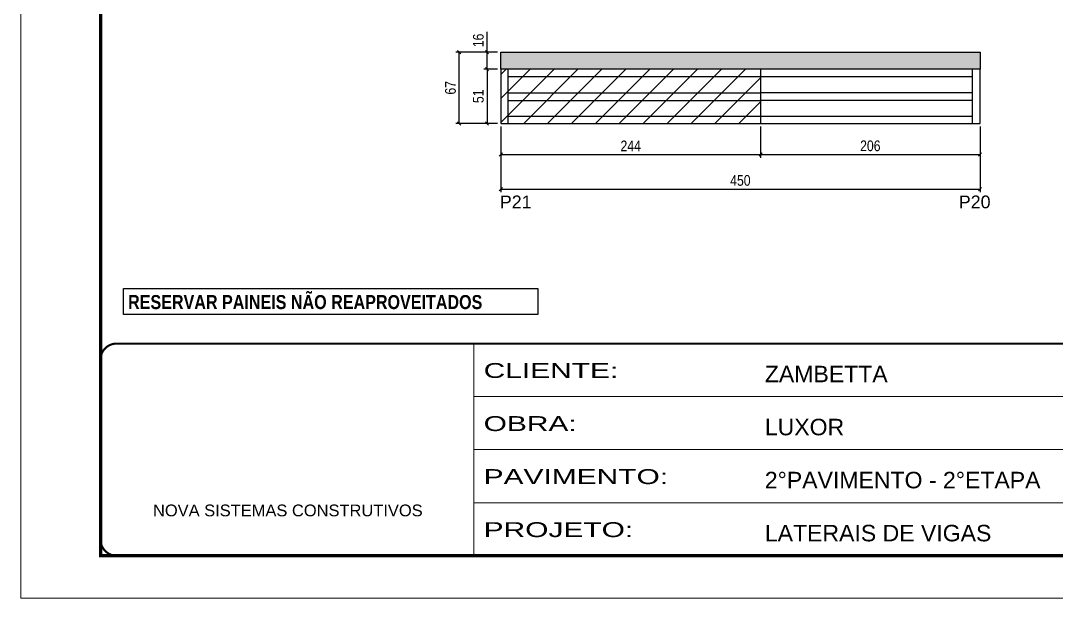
# Model space of a CAD drawing. Extents: x 3309 to 9563, y -2522 to 14608.
# Drawn here: x 3309 to 4282, y 11261 to 11803 of the extents above; entities that cross this region are included whole.
import ezdxf

# ---------------------------------------------------------------- set-up
doc = ezdxf.new("R2010")
doc.units = 0
doc.linetypes.add('CONTINUO', pattern=[0])
doc.linetypes.add('DASHED', pattern=[0.75, 0.5, -0.25])
for name, color, linetype in [('5', 5, 'Continuous'), ('COTA', 241, 'Continuous'), ('NOMENCLATURA', 7, 'Continuous'), ('Painéis', 200, 'Continuous'), ('SARR_2.2x7', 40, 'Continuous')]:
    doc.layers.add(name, color=color, linetype=linetype)
for name, color, linetype, lineweight in [('Folhas', 255, 'Continuous', 9), ('Hachura', 251, 'Continuous', 9), ('SARRAFO DE PRESSAO', 251, 'DASHED', 9)]:
    doc.layers.add(name, color=color, linetype=linetype, lineweight=lineweight)
doc.styles.add('ARIAL', font='arial.ttf')
doc.styles.add('COTA TECNICA', font='techl___.ttf', dxfattribs={"height": 10})
doc.styles.get("Standard").update_dxf_attribs({"font": 'arial.ttf'})
doc.styles.add('TECNICA', font='techb___.ttf', dxfattribs={"height": 10})
doc.styles.add('Tecnologia', font='')
doc.styles.get('Tecnologia').set_extended_font_data('Forgotten Futurist')
doc.dimstyles.new('PAINEL', dxfattribs={"dimtxt": 10, "dimasz": 3, "dimexe": 3, "dimexo": 3, "dimgap": 3, "dimtad": 1, "dimdec": 1, "dimzin": 12, "dimdsep": 46, "dimtxsty": 'COTA TECNICA', "dimblk1": 'OBLIQUE', "dimblk2": 'OBLIQUE', "dimsah": 1, "dimcen": 0.9, "dimclrd": 4, "dimclre": 4, "dimclrt": 240, "dimadec": 1, "dimazin": 3, "dimtfac": 1, "dimtdec": 1, "dimtmove": 0, "dimatfit": 3, "dimfxl": 1, "dimtolj": 1, "dimtzin": 12, "dimarcsym": 0})

# ---------------------------------------------------------------- blocks, each defined once
blk = doc.blocks.new('9999999999')
at = {"color": 30, "linetype": 'CONTINUO'}
for p, q in [((98564.56, 34230.21), (98564.56, 34429.45)), ((98564.56, 34379.64), (99583.98, 34379.64)), ((98564.56, 34329.83), (99487.98, 34329.83)), ((98564.56, 34280.02), (99487.98, 34280.02))]:
    blk.add_line(p, q, dxfattribs=at)
at = {"color": 30, "linetype": 'CONTINUO', "const_width": 2}
blk.add_lwpolyline([(99583.98, 34230.21), (99583.98, 34414.45, 0.414214), (99568.98, 34429.45), (98228.98, 34429.45, 0.414214), (98213.98, 34414.45), (98213.98, 34245.21, 0.414214), (98228.98, 34230.21), (99583.98, 34230.21)], format="xyb", dxfattribs=at)
at = {"layer": 'Folhas'}
blk.add_lwpolyline([(98138.98, 34190.21), (99623.98, 34190.21), (99623.98, 35240.21), (98138.98, 35240.21)], close=True, dxfattribs=at)
at = {"layer": 'Folhas', "color": 30, "const_width": 3}
blk.add_lwpolyline([(98213.98, 34230.21), (99583.98, 34230.21), (99583.98, 35200.21), (98213.98, 35200.21)], close=True, dxfattribs=at)
at = {"color": 7, "linetype": 'Continuous', "ltscale": 5, "style": 'ARIAL'}
for s, height, p in [('ZAMBETTA', 15.483, (98837.68, 34393.13)), ('LUXOR', 15.483, (98837.68, 34343.32)), ('2°PAVIMENTO - 2°ETAPA', 15.4829, (98837.68, 34293.51)), ('NOVA SISTEMAS CONSTRUTIVOS', 11.0592, (98263.19, 34267.21)), ('LATERAIS DE VIGAS', 15.4829, (98837.68, 34243.7))]:
    blk.add_text(s, height=height, dxfattribs=at).set_placement(p)
at = {"layer": 'Folhas', "color": 7, "style": 'Tecnologia', "width": 1.5}
for s, p in [('CLIENTE:', (98573.65, 34397.17)), ('OBRA:', (98573.65, 34347.31)), ('PAVIMENTO:', (98573.65, 34297.5)), ('PROJETO:', (98573.65, 34247.69))]:
    blk.add_text(s, height=14, dxfattribs=at).set_placement(p)
blk = doc.blocks.new('_Oblique')
at = {"color": 0, "linetype": 'ByBlock', "lineweight": -2}
blk.add_line((-0.5, -0.5), (0.5, 0.5), dxfattribs=at)
blk = doc.blocks.new('*D188')
at = {"layer": 'COTA', "color": 4, "lineweight": -2, "transparency": 16777216}
for p, q in [((3760.12, 11703.71), (3760.12, 11642.05)), ((4210.12, 11703.71), (4210.12, 11642.05)), ((3760.12, 11645.05), (4210.12, 11645.05))]:
    blk.add_line(p, q, dxfattribs=at)
at = {"layer": 'Defpoints', "color": 0, "transparency": 16777216}
for p in [(3760.12, 11706.71), (4210.12, 11706.71), (4210.12, 11645.05)]:
    blk.add_point(p, dxfattribs=at)
at = {"layer": 'COTA', "color": 4, "lineweight": -2, "transparency": 16777216, "xscale": 3, "yscale": 3, "zscale": 3, "rotation": 180}
blk.add_blockref('_Oblique', (3760.12, 11645.05), dxfattribs=at)
at = {"layer": 'COTA', "color": 4, "lineweight": -2, "transparency": 16777216, "xscale": 3, "yscale": 3, "zscale": 3}
blk.add_blockref('_Oblique', (4210.12, 11645.05), dxfattribs=at)
at = {"layer": 'COTA', "color": 240, "transparency": 16777216, "insert": (3985.12, 11653.16), "char_height": 10, "attachment_point": 5, "style": 'COTA TECNICA'}
blk.add_mtext('\\A1;450', dxfattribs=at)
blk = doc.blocks.new('*D189')
at = {"layer": 'COTA', "color": 4, "lineweight": -2, "transparency": 16777216}
for p, q in [((3760.12, 11703.71), (3760.12, 11674.53)), ((4004.12, 11703.71), (4004.12, 11674.53)), ((3760.12, 11677.53), (4004.12, 11677.53))]:
    blk.add_line(p, q, dxfattribs=at)
at = {"layer": 'Defpoints', "color": 0, "transparency": 16777216}
for p in [(3760.12, 11706.71), (4004.12, 11706.71), (4004.12, 11677.53)]:
    blk.add_point(p, dxfattribs=at)
at = {"layer": 'COTA', "color": 4, "lineweight": -2, "transparency": 16777216, "xscale": 3, "yscale": 3, "zscale": 3, "rotation": 180}
blk.add_blockref('_Oblique', (3760.12, 11677.53), dxfattribs=at)
at = {"layer": 'COTA', "color": 4, "lineweight": -2, "transparency": 16777216, "xscale": 3, "yscale": 3, "zscale": 3}
blk.add_blockref('_Oblique', (4004.12, 11677.53), dxfattribs=at)
at = {"layer": 'COTA', "color": 240, "transparency": 16777216, "insert": (3882.12, 11685.61), "char_height": 10, "attachment_point": 5, "style": 'COTA TECNICA'}
blk.add_mtext('\\A1;244', dxfattribs=at)
blk = doc.blocks.new('*D190')
at = {"layer": 'COTA', "color": 4, "lineweight": -2, "transparency": 16777216}
for p, q in [((4004.12, 11703.71), (4004.12, 11674.53)), ((4210.12, 11703.71), (4210.12, 11674.53)), ((4004.12, 11677.53), (4210.12, 11677.53))]:
    blk.add_line(p, q, dxfattribs=at)
at = {"layer": 'Defpoints', "color": 0, "transparency": 16777216}
for p in [(4004.12, 11706.71), (4210.12, 11706.71), (4210.12, 11677.53)]:
    blk.add_point(p, dxfattribs=at)
at = {"layer": 'COTA', "color": 4, "lineweight": -2, "transparency": 16777216, "xscale": 3, "yscale": 3, "zscale": 3, "rotation": 180}
blk.add_blockref('_Oblique', (4004.12, 11677.53), dxfattribs=at)
at = {"layer": 'COTA', "color": 4, "lineweight": -2, "transparency": 16777216, "xscale": 3, "yscale": 3, "zscale": 3}
blk.add_blockref('_Oblique', (4210.12, 11677.53), dxfattribs=at)
at = {"layer": 'COTA', "color": 240, "transparency": 16777216, "insert": (4107.12, 11685.64), "char_height": 10, "attachment_point": 5, "style": 'COTA TECNICA'}
blk.add_mtext('\\A1;206', dxfattribs=at)
blk = doc.blocks.new('*D191')
at = {"layer": 'COTA', "color": 4, "lineweight": -2, "transparency": 16777216}
for p, q in [((3757.12, 11757.71), (3744.22, 11757.71)), ((3747.22, 11757.71), (3747.22, 11706.71)), ((3757.12, 11706.71), (3744.22, 11706.71))]:
    blk.add_line(p, q, dxfattribs=at)
at = {"layer": 'Defpoints', "color": 0, "transparency": 16777216}
for p in [(3760.12, 11757.71), (3747.22, 11706.71), (3760.12, 11706.71)]:
    blk.add_point(p, dxfattribs=at)
at = {"layer": 'COTA', "color": 4, "lineweight": -2, "transparency": 16777216, "xscale": 3, "yscale": 3, "zscale": 3}
for p, rotation in [((3747.22, 11757.71), 90), ((3747.22, 11706.71), 270)]:
    blk.add_blockref('_Oblique', p, dxfattribs=dict(at, rotation=rotation))
at = {"layer": 'COTA', "color": 240, "transparency": 16777216, "insert": (3739.11, 11732.21), "char_height": 10, "attachment_point": 5, "rotation": 90, "style": 'COTA TECNICA'}
blk.add_mtext('\\A1;51', dxfattribs=at)
blk = doc.blocks.new('*D192')
at = {"layer": 'COTA', "color": 4, "lineweight": -2, "transparency": 16777216}
for p, q in [((3747.22, 11773.71), (3747.22, 11792.73)), ((3757.12, 11773.71), (3744.22, 11773.71)), ((3747.22, 11757.71), (3747.22, 11773.71)), ((3757.12, 11757.71), (3744.22, 11757.71))]:
    blk.add_line(p, q, dxfattribs=at)
at = {"layer": 'Defpoints', "color": 0, "transparency": 16777216}
for p in [(3747.22, 11773.71), (3760.12, 11773.71), (3760.12, 11757.71)]:
    blk.add_point(p, dxfattribs=at)
at = {"layer": 'COTA', "color": 4, "lineweight": -2, "transparency": 16777216, "xscale": 3, "yscale": 3, "zscale": 3}
for p, rotation in [((3747.22, 11773.71), 90), ((3747.22, 11757.71), 270)]:
    blk.add_blockref('_Oblique', p, dxfattribs=dict(at, rotation=rotation))
at = {"layer": 'COTA', "color": 240, "transparency": 16777216, "insert": (3739.12, 11784.72), "char_height": 10, "attachment_point": 5, "rotation": 90, "style": 'COTA TECNICA'}
blk.add_mtext('\\A1;16', dxfattribs=at)
blk = doc.blocks.new('*D193')
at = {"layer": 'COTA', "color": 4, "lineweight": -2, "transparency": 16777216}
for p, q in [((3757.12, 11773.71), (3718.06, 11773.71)), ((3721.06, 11706.71), (3721.06, 11773.71)), ((3757.12, 11706.71), (3718.06, 11706.71))]:
    blk.add_line(p, q, dxfattribs=at)
at = {"layer": 'Defpoints', "color": 0, "transparency": 16777216}
for p in [(3721.06, 11773.71), (3760.12, 11773.71), (3760.12, 11706.71)]:
    blk.add_point(p, dxfattribs=at)
at = {"layer": 'COTA', "color": 4, "lineweight": -2, "transparency": 16777216, "xscale": 3, "yscale": 3, "zscale": 3}
for p, rotation in [((3721.06, 11773.71), 90), ((3721.06, 11706.71), 270)]:
    blk.add_blockref('_Oblique', p, dxfattribs=dict(at, rotation=rotation))
at = {"layer": 'COTA', "color": 240, "transparency": 16777216, "insert": (3712.95, 11740.21), "char_height": 10, "attachment_point": 5, "rotation": 90, "style": 'COTA TECNICA'}
blk.add_mtext('\\A1;67', dxfattribs=at)

msp = doc.modelspace()

# ---------------------------------------------------------------- hatches: boundary and pattern name
at = {"layer": 'COTA'}
h = msp.add_hatch(dxfattribs=at)
h.set_pattern_fill('AR-CONC', color=256, scale=0.03)
h.set_pattern_definition([(50, (36.2224, -431.4666), (5.46554, -0.4781726), [0.5715, -6.2865]), (355, (36.2224, -431.4666), (-1.0573026, 5.7317054), [0.4572, -5.0292175]), (100.451445, (36.678, -431.5064), (4.4082374, 5.2535326), [0.4857003, -5.3427073]), (46.1842, (36.2224, -429.9426), (8.1323712, -1.26127), [0.85725, -9.42975]), (96.63556, (36.9, -430.048), (7.122124, 7.4227837), [0.7285507, -8.014068]), (351.18415, (36.222, -429.943), (7.122124, 7.422784), [0.685799, -7.543792]), (21, (36.9844, -430.3236), (4.5484317, -3.067956), [0.5715, -6.2865]), (326, (36.9844, -430.3236), (1.8540609, 5.525639), [0.4572, -5.0292]), (71.451445, (37.3634, -430.579), (6.4024926, 2.457683), [0.4857003, -5.3426981]), (37.5, (36.2224, -431.4666), (0.0926581, 2.53665117), [0, -4.96824, 0, -5.1054, 0, -5.04825]), (7.5, (36.2224, -431.4666), (2.0045899, 3.00541724), [0, -2.91084, 0, -4.85394, 0, -1.92405]), (327.5, (34.5231, -431.4666), (4.06771786, -0.17186232), [0, -1.905, 0, -5.9436, 0, -7.8867]), (317.5, (33.761, -431.4666), (4.4438754, 0.7627947), [0, -2.4765, 0, -3.94716, 0, -5.6007])])
h.paths.add_polyline_path([(3760.12, 11773.71), (3760.12, 11757.71), (4210.12, 11757.71), (4210.12, 11773.71)])
at = {"layer": 'Hachura', "linetype": 'ByBlock'}
h = msp.add_hatch(dxfattribs=at)
h.set_pattern_fill('ANSI31', color=256, scale=5)
h.paths.add_polyline_path([(4004.12, 11757.71), (3760.12, 11757.71), (3760.12, 11706.71), (4004.12, 11706.71)])

# ---------------------------------------------------------------- linework, layer by layer
at = {"layer": 'COTA'}
for p, q in [((3760.12, 11757.71), (3760.12, 11773.71)), ((3760.12, 11773.71), (4210.12, 11773.71)), ((4210.12, 11773.71), (4210.12, 11757.71))]:
    msp.add_line(p, q, dxfattribs=at)
at = {"layer": 'NOMENCLATURA'}
msp.add_lwpolyline([(3406.01, 11551.62), (3794.85, 11551.62), (3794.85, 11527.38), (3406.01, 11527.38)], close=True, dxfattribs=at)
at = {"layer": 'Painéis', "linetype": 'ByBlock'}
for p, q in [((4210.12, 11757.71), (3760.12, 11757.71)), ((3760.12, 11757.71), (3760.12, 11706.71)), ((4004.12, 11757.71), (4004.12, 11706.71)), ((4210.12, 11706.71), (4210.12, 11757.71)), ((3760.12, 11706.71), (4210.12, 11706.71))]:
    msp.add_line(p, q, dxfattribs=at)
at = {"layer": 'SARR_2.2x7', "linetype": 'Continuous'}
for p, q in [((3767.12, 11706.71), (3767.12, 11757.71)), ((4203.12, 11706.71), (4203.12, 11757.71)), ((3767.12, 11750.71), (4004.12, 11750.71)), ((4004.12, 11750.71), (4203.12, 11750.71)), ((3767.12, 11735.39), (4004.12, 11735.39)), ((3767.12, 11728.39), (4004.12, 11728.39)), ((4203.12, 11735.39), (4004.12, 11735.39)), ((4203.12, 11728.39), (4004.12, 11728.39)), ((3767.12, 11713.71), (4004.12, 11713.71)), ((4004.12, 11713.71), (4203.12, 11713.71))]:
    msp.add_line(p, q, dxfattribs=at)

# ---------------------------------------------------------------- block references
at = {"layer": 'SARRAFO DE PRESSAO', "color": 6, "linetype": 'ByBlock'}
msp.add_blockref('9999999999', (-94829.61, -22929.5), dxfattribs=at)

# ---------------------------------------------------------------- texts
at = {"layer": '5', "linetype": 'Continuous'}
for s, p in [('P21', (3759.26, 11627.03)), ('P20', (4190.19, 11627.03))]:
    msp.add_text(s, height=12, rotation=359.99996, dxfattribs=at).set_placement(p)
at = {"layer": 'NOMENCLATURA', "style": 'TECNICA'}
msp.add_text('RESERVAR PAINEIS NÃO REAPROVEITADOS', height=13.2, dxfattribs=at).set_placement((3410.2, 11532.35))

# ---------------------------------------------------------------- dimensions: what is measured, and where the dimension line sits
at = {"layer": 'COTA'}
for base, p1, p2, angle, picture, middle in [((3747.22, 11773.71), (3760.12, 11757.71), (3760.12, 11773.71), 90, '*D192', (3739.12, 11784.72)), ((3721.06, 11773.71), (3760.12, 11706.71), (3760.12, 11773.71), 90, '*D193', (3712.95, 11740.21)), ((3747.22, 11706.71), (3760.12, 11757.71), (3760.12, 11706.71), 90, '*D191', (3739.11, 11732.21)), ((4210.12, 11645.05), (3760.12, 11706.71), (4210.12, 11706.71), 180, '*D188', (3985.12, 11653.16))]:
    dim = msp.add_linear_dim(base=base, p1=p1, p2=p2, angle=angle, dimstyle='PAINEL', dxfattribs=at)
    dim.commit()
    dim.dimension.update_dxf_attribs({"geometry": picture, "text_midpoint": middle})
dim = msp.add_linear_dim(base=(4004.12, 11677.53), p1=(3760.12, 11706.71), p2=(4004.12, 11706.71), dimstyle='PAINEL', dxfattribs=at)
dim.commit()
dim.dimension.update_dxf_attribs({"geometry": '*D189', "text_midpoint": (3882.12, 11685.61)})
dim = msp.add_linear_dim(base=(4210.12, 11677.53), p1=(4004.12, 11706.71), p2=(4210.12, 11706.71), dimstyle='PAINEL', override={"dimtmove": 1}, dxfattribs=at)
dim.commit()
dim.dimension.update_dxf_attribs({"geometry": '*D190', "text_midpoint": (4107.12, 11685.64)})

doc.saveas('drawing.dxf')
